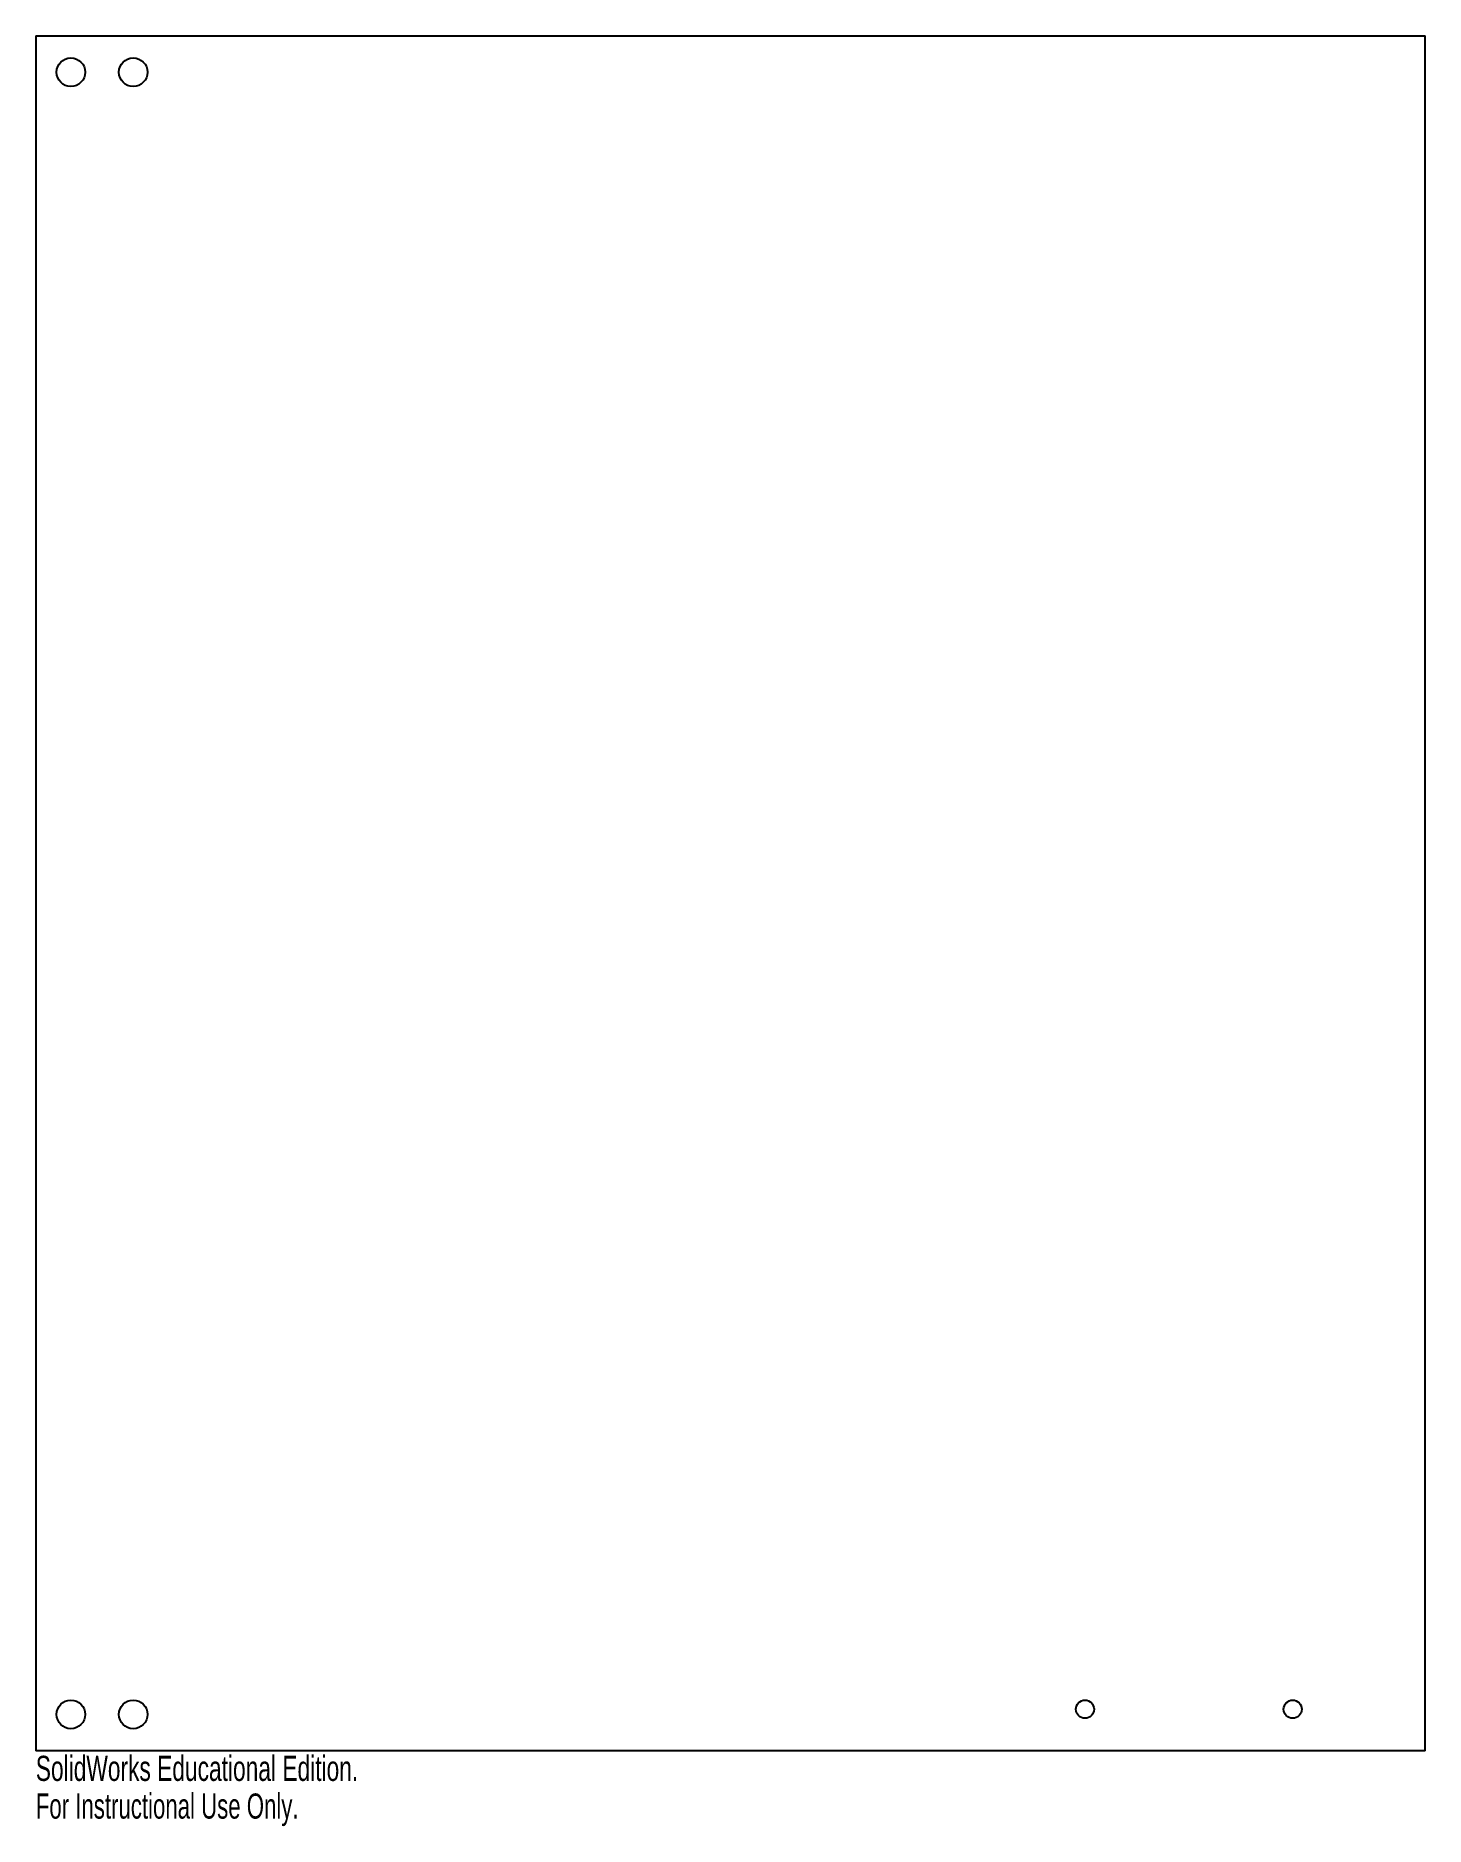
# Model space of a CAD drawing. Extents: x -26 to 0.7, y 6.5 to 41.
import ezdxf
from ezdxf.enums import TextEntityAlignment as Align

# ---------------------------------------------------------------- set-up
doc = ezdxf.new("R2010")
doc.units = 0
doc.layers.get('0').update_dxf_attribs({"linetype": 'CONTINUOUS'})

msp = doc.modelspace()

# ---------------------------------------------------------------- linework, layer by layer
at = {"color": 7, "linetype": 'CONTINUOUS'}
for p, q in [((-26, 41), (0.745, 41)), ((-26, 41), (-26, 8)), ((0.745, 8), (0.745, 41)), ((0.745, 8), (-26, 8))]:
    msp.add_line(p, q, dxfattribs=at)
for centre, radius in [((-25.325, 40.3), 0.275), ((-24.125, 40.3), 0.275), ((-25.325, 8.7), 0.275), ((-24.125, 8.7), 0.275), ((-5.805, 8.8), 0.175), ((-1.805, 8.8), 0.175)]:
    msp.add_circle(centre, radius, dxfattribs=at)

# ---------------------------------------------------------------- texts
for s, width, p in [('SolidWorks Educational Edition.', 0.677419, (-26, 7.275)), ('For Instructional Use Only.', 0.661111, (-26, 6.55))]:
    msp.add_text(s, height=0.48336, dxfattribs=dict(at, width=width)).set_placement(p, align=Align.BOTTOM_LEFT)

doc.saveas('drawing.dxf')
